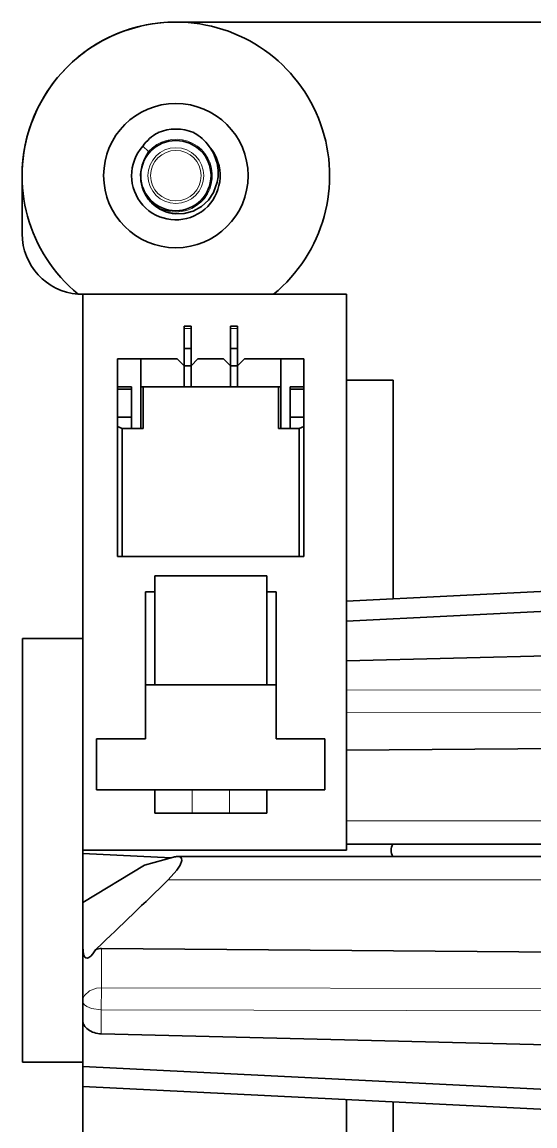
# Model space of a CAD drawing. Extents: x 386 to 1062, y 188 to 634.
# Drawn here: x 386.48 to 397.48, y 414.58 to 438.3 of the extents above; entities that cross this region are included whole.
import ezdxf

# ---------------------------------------------------------------- set-up
doc = ezdxf.new("R2010")
doc.units = 0

msp = doc.modelspace()

# ---------------------------------------------------------------- linework, layer by layer
at = {"color": 7, "lineweight": 35}
for p, q in [((418.778, 438.3), (389.778, 438.3)), ((389.778, 438.3), (418.778, 438.3))]:
    msp.add_line(p, q, dxfattribs=at)
at = {"color": 7, "lineweight": 35, "ltscale": 0.004163}
msp.add_line((389.067, 435.63), (389.191, 435.519), dxfattribs=at)
at = {"color": 7, "lineweight": 35, "ltscale": 0.03125}
for p, q in [((386.478, 435), (386.478, 433.75)), ((386.478, 433.75), (386.478, 435))]:
    msp.add_line(p, q, dxfattribs=at)
at = {"color": 7, "lineweight": 35, "ltscale": 0.102366}
msp.add_line((387.778, 432.45), (391.872, 432.45), dxfattribs=at)
at = {"color": 7, "lineweight": 35, "ltscale": 0.29875}
msp.add_line((387.778, 432.45), (387.778, 420.5), dxfattribs=at)
at = {"color": 7, "lineweight": 35, "ltscale": 0.03921}
msp.add_line((391.872, 432.45), (393.441, 432.45), dxfattribs=at)
at = {"color": 7, "lineweight": 35, "ltscale": 0.046227}
msp.add_line((393.441, 432.45), (393.441, 430.601), dxfattribs=at)
at = {"color": 7, "lineweight": 35, "ltscale": 0.00125}
for p, q in [((389.953, 431.712), (389.953, 431.762)), ((390.103, 431.712), (390.103, 431.762)), ((390.953, 431.712), (390.953, 431.762)), ((391.103, 431.712), (391.103, 431.762)), ((388.528, 430.462), (388.528, 430.412)), ((388.828, 430.412), (388.828, 430.462)), ((389.028, 430.462), (389.078, 430.462)), ((391.978, 430.462), (392.028, 430.462)), ((392.228, 430.412), (392.228, 430.462)), ((392.528, 430.462), (392.528, 430.412))]:
    msp.add_line(p, q, dxfattribs=at)
at = {"color": 7, "lineweight": 35, "ltscale": 0.00375}
for p, q in [((389.953, 431.762), (390.103, 431.762)), ((390.953, 431.762), (391.103, 431.762)), ((389.953, 431.287), (390.103, 431.287)), ((390.953, 431.287), (391.103, 431.287)), ((390.103, 430.912), (389.953, 430.912)), ((391.103, 430.912), (390.953, 430.912)), ((389.953, 430.462), (390.103, 430.462)), ((390.953, 430.462), (391.103, 430.462))]:
    msp.add_line(p, q, dxfattribs=at)
at = {"color": 7, "lineweight": 35, "ltscale": 0.010643}
for p, q in [((389.953, 431.712), (389.953, 431.287)), ((390.103, 431.712), (390.103, 431.287)), ((390.953, 431.712), (390.953, 431.287)), ((391.103, 431.712), (391.103, 431.287))]:
    msp.add_line(p, q, dxfattribs=at)
at = {"color": 7, "lineweight": 13, "ltscale": 0.00375}
for p, q in [((389.953, 431.712), (390.103, 431.712)), ((390.953, 431.712), (391.103, 431.712))]:
    msp.add_line(p, q, dxfattribs=at)
at = {"color": 7, "lineweight": 35, "ltscale": 0.009357}
for p, q in [((389.953, 431.287), (389.953, 430.912)), ((390.103, 431.287), (390.103, 430.912)), ((390.953, 431.287), (390.953, 430.912)), ((391.103, 431.287), (391.103, 430.912))]:
    msp.add_line(p, q, dxfattribs=at)
at = {"color": 7, "lineweight": 35, "ltscale": 0.015}
for p, q in [((388.528, 431.062), (388.528, 430.462)), ((389.028, 431.062), (389.028, 430.462)), ((392.028, 430.462), (392.028, 431.062)), ((392.528, 431.062), (392.528, 430.462)), ((388.528, 430.412), (388.528, 429.812)), ((388.828, 429.812), (388.828, 430.412)), ((392.228, 429.812), (392.228, 430.412)), ((392.528, 430.412), (392.528, 429.812))]:
    msp.add_line(p, q, dxfattribs=at)
at = {"color": 7, "lineweight": 35, "ltscale": 0.0125}
for p, q in [((389.028, 431.062), (388.528, 431.062)), ((392.028, 431.062), (392.528, 431.062)), ((389.328, 421.798), (389.328, 421.298)), ((391.728, 421.798), (391.728, 421.298)), ((393.441, 420.634), (393.441, 421.134))]:
    msp.add_line(p, q, dxfattribs=at)
at = {"color": 7, "lineweight": 35, "ltscale": 0.019376}
msp.add_line((389.028, 431.062), (389.803, 431.062), dxfattribs=at)
at = {"color": 7, "lineweight": 35, "ltscale": 0.005303}
for p, q in [((389.803, 431.062), (389.953, 430.912)), ((390.103, 430.912), (390.253, 431.062)), ((390.803, 431.062), (390.953, 430.912)), ((391.103, 430.912), (391.253, 431.062))]:
    msp.add_line(p, q, dxfattribs=at)
at = {"color": 7, "lineweight": 35, "ltscale": 0.01375}
msp.add_line((390.253, 431.062), (390.803, 431.062), dxfattribs=at)
at = {"color": 7, "lineweight": 35, "ltscale": 0.019375}
msp.add_line((391.253, 431.062), (392.028, 431.062), dxfattribs=at)
at = {"color": 7, "lineweight": 35, "ltscale": 0.01125}
for p, q in [((389.953, 430.912), (389.953, 430.462)), ((389.953, 430.912), (389.953, 430.462)), ((390.103, 430.462), (390.103, 430.912)), ((390.103, 430.462), (390.103, 430.912)), ((390.953, 430.912), (390.953, 430.462)), ((390.953, 430.912), (390.953, 430.462)), ((391.103, 430.462), (391.103, 430.912)), ((391.103, 430.462), (391.103, 430.912))]:
    msp.add_line(p, q, dxfattribs=at)
at = {"color": 7, "lineweight": 35, "ltscale": 0.118626}
msp.add_line((393.441, 430.601), (393.441, 425.856), dxfattribs=at)
at = {"color": 7, "lineweight": 35, "ltscale": 0.025}
msp.add_line((393.441, 430.601), (394.441, 430.601), dxfattribs=at)
at = {"color": 7, "lineweight": 35, "ltscale": 0.117391}
msp.add_line((394.441, 430.601), (394.441, 425.905), dxfattribs=at)
at = {"color": 7, "lineweight": 35, "ltscale": 0.0075}
for p, q in [((388.828, 430.462), (388.528, 430.462)), ((388.828, 430.412), (388.528, 430.412)), ((392.228, 430.462), (392.528, 430.462)), ((392.228, 430.412), (392.528, 430.412)), ((388.828, 429.812), (388.528, 429.812)), ((392.228, 429.812), (392.528, 429.812))]:
    msp.add_line(p, q, dxfattribs=at)
at = {"color": 7, "lineweight": 35, "ltscale": 0.0225}
for p, q in [((389.028, 429.562), (389.028, 430.462)), ((389.078, 430.462), (389.078, 429.562)), ((391.978, 429.562), (391.978, 430.462)), ((392.028, 430.462), (392.028, 429.562))]:
    msp.add_line(p, q, dxfattribs=at)
at = {"color": 7, "lineweight": 35, "ltscale": 0.0725}
msp.add_line((391.978, 430.462), (389.078, 430.462), dxfattribs=at)
at = {"color": 7, "lineweight": 35, "ltscale": 0.005}
for p, q in [((388.528, 429.612), (388.528, 429.812)), ((392.528, 429.612), (392.528, 429.812)), ((388.828, 429.562), (388.628, 429.562)), ((392.228, 429.562), (392.428, 429.562)), ((389.128, 426.058), (389.328, 426.058)), ((391.728, 426.058), (391.928, 426.058))]:
    msp.add_line(p, q, dxfattribs=at)
at = {"color": 7, "lineweight": 35, "ltscale": 0.00625}
for p, q in [((388.828, 429.812), (388.828, 429.562)), ((392.228, 429.812), (392.228, 429.562)), ((389.078, 429.562), (388.828, 429.562)), ((391.978, 429.562), (392.228, 429.562))]:
    msp.add_line(p, q, dxfattribs=at)
at = {"color": 7, "lineweight": 35, "ltscale": 0.07}
for p, q in [((388.528, 426.812), (388.528, 429.612)), ((392.528, 429.612), (392.528, 426.812)), ((389.128, 424.058), (391.928, 424.058))]:
    msp.add_line(p, q, dxfattribs=at)
at = {"color": 7, "lineweight": 35, "ltscale": 0.002795}
msp.add_line((388.528, 429.612), (388.628, 429.562), dxfattribs=at)
at = {"color": 7, "lineweight": 35, "ltscale": 0.06875}
for p, q in [((388.628, 429.562), (388.628, 426.812)), ((392.428, 426.812), (392.428, 429.562))]:
    msp.add_line(p, q, dxfattribs=at)
at = {"color": 7, "lineweight": 35, "ltscale": 0.002794}
msp.add_line((392.428, 429.562), (392.528, 429.612), dxfattribs=at)
at = {"color": 7, "lineweight": 35, "ltscale": 0.0025}
msp.add_line((388.628, 426.812), (388.528, 426.812), dxfattribs=at)
at = {"color": 7, "lineweight": 35, "ltscale": 0.095}
msp.add_line((392.428, 426.812), (388.628, 426.812), dxfattribs=at)
at = {"color": 7, "lineweight": 35, "ltscale": 0.002499}
msp.add_line((392.528, 426.812), (392.428, 426.812), dxfattribs=at)
at = {"color": 7, "lineweight": 35, "ltscale": 0.06}
msp.add_line((391.728, 426.398), (389.328, 426.398), dxfattribs=at)
at = {"color": 7, "lineweight": 35, "ltscale": 0.0585}
for p, q in [((389.328, 424.058), (389.328, 426.398)), ((391.728, 424.058), (391.728, 426.398))]:
    msp.add_line(p, q, dxfattribs=at)
at = {"color": 7, "lineweight": 35, "ltscale": 0.248825}
msp.add_line((403.382, 426.347), (393.441, 425.856), dxfattribs=at)
at = {"color": 7, "lineweight": 35, "ltscale": 0.05}
for p, q in [((389.128, 424.058), (389.128, 426.058)), ((391.928, 424.058), (391.928, 426.058))]:
    msp.add_line(p, q, dxfattribs=at)
at = {"color": 7, "lineweight": 35, "ltscale": 0.248821}
msp.add_line((393.441, 425.427), (403.382, 425.916), dxfattribs=at)
at = {"color": 7, "lineweight": 35, "ltscale": 0.01071}
msp.add_line((393.441, 425.427), (393.441, 425.856), dxfattribs=at)
at = {"color": 7, "lineweight": 35, "ltscale": 0.021351}
msp.add_line((393.441, 424.573), (393.441, 425.427), dxfattribs=at)
at = {"color": 7, "lineweight": 35, "ltscale": 0.032337}
for p, q in [((387.778, 425.052), (386.484, 425.052)), ((386.484, 415.948), (387.778, 415.948))]:
    msp.add_line(p, q, dxfattribs=at)
at = {"color": 7, "lineweight": 35, "ltscale": 0.22758}
msp.add_line((386.484, 425.052), (386.484, 415.948), dxfattribs=at)
at = {"color": 7, "lineweight": 35, "ltscale": 0.205281}
msp.add_line((393.441, 424.573), (401.65, 424.777), dxfattribs=at)
at = {"color": 7, "lineweight": 35, "ltscale": 0.01584}
msp.add_line((393.441, 423.94), (393.441, 424.573), dxfattribs=at)
at = {"color": 7, "lineweight": 35, "ltscale": 0.029}
for p, q in [((389.128, 422.898), (389.128, 424.058)), ((391.928, 422.898), (391.928, 424.058))]:
    msp.add_line(p, q, dxfattribs=at)
at = {"color": 7, "lineweight": 13, "ltscale": 0.197409}
msp.add_line((401.337, 423.955), (393.441, 423.94), dxfattribs=at)
at = {"color": 7, "lineweight": 35, "ltscale": 0.011967}
msp.add_line((393.441, 423.461), (393.441, 423.94), dxfattribs=at)
at = {"color": 7, "lineweight": 13, "ltscale": 0.198212}
msp.add_line((401.369, 423.471), (393.441, 423.461), dxfattribs=at)
at = {"color": 7, "lineweight": 35, "ltscale": 0.02023}
msp.add_line((393.441, 422.652), (393.441, 423.461), dxfattribs=at)
at = {"color": 7, "lineweight": 35, "ltscale": 0.027499}
for p, q in [((388.078, 422.898), (388.078, 421.798)), ((392.978, 422.898), (392.978, 421.798))]:
    msp.add_line(p, q, dxfattribs=at)
at = {"color": 7, "lineweight": 35, "ltscale": 0.02625}
for p, q in [((388.078, 422.898), (389.128, 422.898)), ((391.928, 422.898), (392.978, 422.898))]:
    msp.add_line(p, q, dxfattribs=at)
at = {"color": 7, "lineweight": 35, "ltscale": 0.208431}
msp.add_line((393.441, 422.652), (401.778, 422.717), dxfattribs=at)
at = {"color": 7, "lineweight": 35, "ltscale": 0.037942}
msp.add_line((393.441, 421.134), (393.441, 422.652), dxfattribs=at)
at = {"color": 7, "lineweight": 35, "ltscale": 0.1225}
msp.add_line((388.078, 421.798), (392.978, 421.798), dxfattribs=at)
at = {"color": 7, "lineweight": 13, "ltscale": 0.0125}
for p, q in [((390.128, 421.798), (390.128, 421.298)), ((390.928, 421.798), (390.928, 421.298))]:
    msp.add_line(p, q, dxfattribs=at)
at = {"color": 7, "lineweight": 35, "ltscale": 0.02}
for p, q in [((389.328, 421.298), (390.128, 421.298)), ((390.128, 421.298), (390.928, 421.298)), ((390.928, 421.298), (391.728, 421.298))]:
    msp.add_line(p, q, dxfattribs=at)
at = {"color": 7, "lineweight": 13, "ltscale": 0.208424}
msp.add_line((393.441, 421.134), (401.778, 421.134), dxfattribs=at)
at = {"color": 7, "lineweight": 35, "ltscale": 0.003356}
msp.add_line((393.441, 420.5), (393.441, 420.634), dxfattribs=at)
at = {"color": 7, "lineweight": 35, "ltscale": 0.213174}
msp.add_line((393.441, 420.634), (401.968, 420.634), dxfattribs=at)
at = {"color": 7, "lineweight": 35, "ltscale": 0.141576}
msp.add_line((387.778, 420.5), (393.441, 420.5), dxfattribs=at)
at = {"color": 7, "lineweight": 35, "ltscale": 0.001648}
msp.add_line((387.778, 420.5), (387.778, 420.434), dxfattribs=at)
at = {"color": 7, "lineweight": 35, "ltscale": 0.047528}
msp.add_line((389.677, 420.338), (387.778, 420.434), dxfattribs=at)
at = {"color": 7, "lineweight": 35, "ltscale": 0.008773}
msp.add_line((387.778, 420.434), (387.778, 420.083), dxfattribs=at)
at = {"color": 7, "lineweight": 35, "ltscale": 0.038795}
msp.add_line((389.106, 420.184), (387.778, 419.381), dxfattribs=at)
at = {"color": 7, "lineweight": 35, "ltscale": 0.016107}
msp.add_line((389.728, 420.352), (389.106, 420.184), dxfattribs=at)
at = {"color": 7, "lineweight": 35, "ltscale": 0.303793}
msp.add_line((401.968, 420.366), (389.816, 420.366), dxfattribs=at)
at = {"color": 7, "lineweight": 35, "ltscale": 0.017548}
msp.add_line((387.778, 420.083), (387.778, 419.381), dxfattribs=at)
at = {"color": 7, "lineweight": 13, "ltscale": 0.304047}
msp.add_line((389.616, 419.866), (401.778, 419.866), dxfattribs=at)
at = {"color": 7, "lineweight": 35, "ltscale": 0.024069}
msp.add_line((387.778, 419.381), (387.778, 418.418), dxfattribs=at)
at = {"color": 7, "lineweight": 35, "ltscale": 0.028997}
msp.add_line((387.778, 418.418), (387.778, 417.259), dxfattribs=at)
at = {"color": 7, "lineweight": 35, "ltscale": 0.001013}
msp.add_line((388.084, 418.39), (388.055, 418.362), dxfattribs=at)
at = {"color": 7, "lineweight": 13, "ltscale": 0.021127}
msp.add_line((388.18, 418.389), (388.179, 417.544), dxfattribs=at)
at = {"color": 7, "lineweight": 35, "ltscale": 0.339955}
msp.add_line((388.18, 418.389), (401.778, 418.283), dxfattribs=at)
at = {"color": 7, "lineweight": 13, "ltscale": 0.011883}
msp.add_line((388.179, 417.544), (388.178, 417.069), dxfattribs=at)
at = {"color": 7, "lineweight": 13, "ltscale": 0.329761}
msp.add_line((401.369, 417.529), (388.179, 417.544), dxfattribs=at)
at = {"color": 7, "lineweight": 35, "ltscale": 0.010217}
msp.add_line((387.778, 417.259), (387.778, 416.85), dxfattribs=at)
at = {"color": 7, "lineweight": 13, "ltscale": 0.328978}
msp.add_line((401.337, 417.045), (388.178, 417.069), dxfattribs=at)
at = {"color": 7, "lineweight": 13, "ltscale": 0.0128}
msp.add_line((388.178, 417.069), (388.178, 416.557), dxfattribs=at)
at = {"color": 7, "lineweight": 35, "ltscale": 0.007076}
msp.add_line((387.778, 416.85), (387.778, 416.567), dxfattribs=at)
at = {"color": 7, "lineweight": 35, "ltscale": 0.017901}
msp.add_line((387.778, 416.567), (387.778, 415.851), dxfattribs=at)
at = {"color": 7, "lineweight": 35, "ltscale": 0.33689}
msp.add_line((388.178, 416.557), (401.65, 416.223), dxfattribs=at)
at = {"color": 7, "lineweight": 35, "ltscale": 0.010666}
msp.add_line((387.778, 415.851), (387.778, 415.424), dxfattribs=at)
at = {"color": 7, "lineweight": 35, "ltscale": 0.413055}
msp.add_line((387.778, 415.851), (404.28, 415.04), dxfattribs=at)
at = {"color": 7, "lineweight": 35, "ltscale": 0.413087}
msp.add_line((404.281, 414.608), (387.778, 415.424), dxfattribs=at)
at = {"color": 7, "lineweight": 35, "ltscale": 0.158107}
msp.add_line((387.778, 415.424), (387.778, 409.1), dxfattribs=at)
at = {"color": 7, "lineweight": 35, "ltscale": 0.118631}
msp.add_line((393.441, 410.399), (393.441, 415.144), dxfattribs=at)
at = {"color": 7, "lineweight": 35, "ltscale": 0.117395}
msp.add_line((394.441, 410.399), (394.441, 415.095), dxfattribs=at)
at = {"color": 7, "lineweight": 35}
for points in [[(389.191, 435.519), (389.157, 435.446), (389.101, 435.341), (389.038, 435.151)], [(390.601, 435.45), (390.664, 435.271), (390.687, 435.119), (390.686, 434.977), (390.668, 434.858), (390.588, 434.639), (390.477, 434.475), (390.327, 434.336), (390.146, 434.236), (389.958, 434.184), (389.778, 434.177)], [(389.816, 420.366), (389.864, 420.358), (389.883, 420.347), (389.901, 420.321), (389.905, 420.282), (389.871, 420.181), (389.801, 420.073), (389.616, 419.866)], [(388.055, 418.362), (387.993, 418.274), (387.951, 418.227), (387.911, 418.196), (387.885, 418.185), (387.849, 418.187), (387.823, 418.206), (387.796, 418.262), (387.778, 418.418)]]:
    msp.add_lwpolyline(points, dxfattribs=at)
at = {"color": 7, "lineweight": 13}
for points in [[(387.778, 417.259), (387.788, 417.321), (387.817, 417.381), (387.925, 417.479), (388.078, 417.535), (388.178, 417.544)], [(387.778, 417.259), (387.788, 417.216), (387.818, 417.176), (387.864, 417.141), (387.964, 417.098), (388.178, 417.069)]]:
    msp.add_lwpolyline(points, dxfattribs=at)
at = {"color": 7, "lineweight": 35}
for radius in [1.55, 1.55, 0.755]:
    msp.add_circle((389.778, 435), radius, dxfattribs=at)
at = {"color": 7, "lineweight": 13}
for radius in [0.599, 0.543]:
    msp.add_circle((389.778, 435), radius, dxfattribs=at)
at = {"color": 7, "lineweight": 35}
for centre, radius, start, end in [((389.778, 435), 3.3, 309.4005, 230.4958), ((389.778, 435), 3.3, 90, 180), ((389.778, 435), 1.55, 270, 90), ((389.86, 435.073), 0.969, 118.6656, 144.9676), ((389.778, 435), 1, 67.4998, 112.5002), ((389.696, 435.073), 0.969, 35.0324, 61.3344), ((389.778, 435), 0.95, 138.4798, 28.6479), ((389.749, 435.047), 0.942, 25.2993, 38.2153), ((389.778, 435), 0.95, 28.6479, 41.5202), ((389.833, 434.987), 0.811, 168.3752, 205.995), ((389.852, 434.998), 0.833, 206.0521, 224.5425), ((389.829, 434.977), 0.802, 224.6504, 266.3628), ((387.778, 433.75), 1.3, 180, 265.6217), ((387.778, 433.75), 1.3, 265.6217, 270), ((394.678, 420.496), 0.278, 150.1345, 179.0824), ((394.678, 420.504), 0.278, 180.9177, 209.8663), ((389.826, 420.021), 0.345, 91.596, 106.4842), ((225.393, 588.788), 235.592, 313.67456, 314.19178), ((388.179, 418.094), 0.295, 89.8332, 114.8414)]:
    msp.add_arc(centre, radius, start, end, dxfattribs=at)
at = {"color": 7, "lineweight": 13}
msp.add_arc((389.778, 435), 0.783, 228.4757, 138.4835, dxfattribs=at)
at = {"color": 7, "lineweight": 35}
msp.add_ellipse((388.178, 416.84), major_axis=(0.4, -0.02), ratio=0.706203, start_param=3.177287, end_param=4.748815, dxfattribs=at)

doc.saveas('drawing.dxf')
